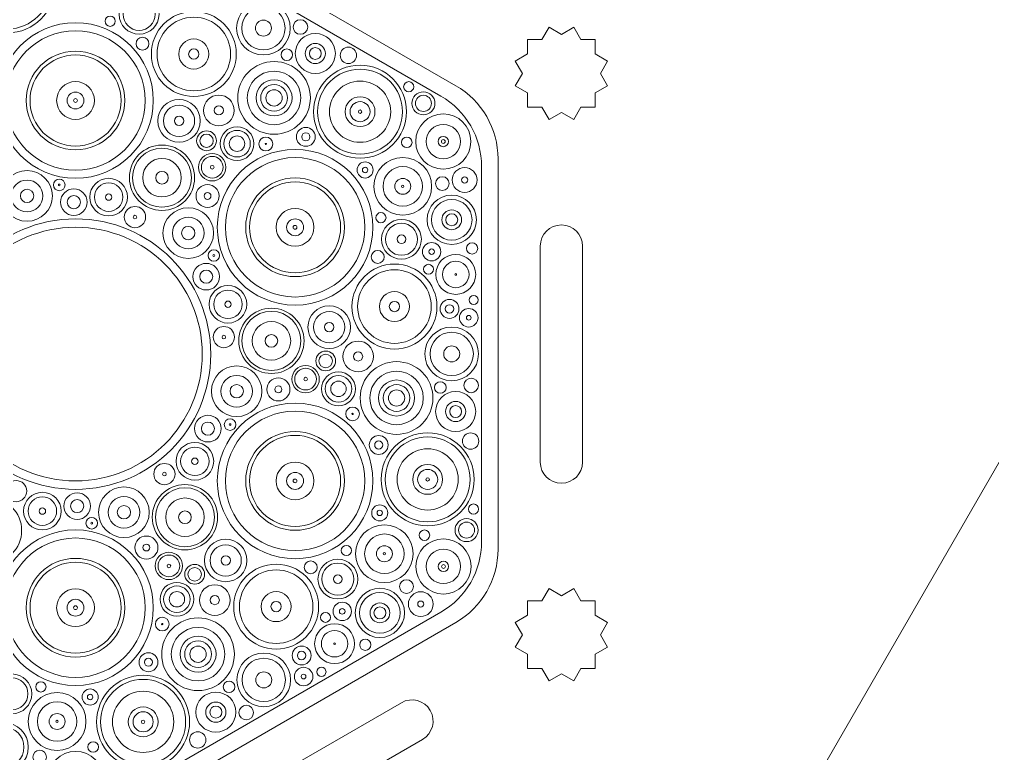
# Model space of a CAD drawing. Header units: millimetres. Extents: x -13 to 887, y 0 to 600.
# Drawn here: x 391.4 to 477.8, y 139.9 to 205 of the extents above; entities that cross this region are included whole.
import ezdxf

# ---------------------------------------------------------------- set-up
doc = ezdxf.new("R2010")
doc.units = ezdxf.units.MM
for name, color, linetype, lineweight, true_color in [('Cut_First', 1, 'Continuous', 20, 0xff0000), ('Cut_Second', 1, 'Continuous', 20, 0xff0000), ('Vector Engrave', 5, 'Continuous', 0, 0x0000ff)]:
    doc.layers.add(name, color=color, linetype=linetype, lineweight=lineweight, true_color=true_color)

msp = doc.modelspace()

# ---------------------------------------------------------------- linework, layer by layer
at = {"layer": 'Cut_First'}
for p, q in [((430.125, 199.121), (400.125, 216.442)), ((433.875, 157.985), (433.875, 192.626)), ((400.125, 134.169), (430.125, 151.49))]:
    msp.add_line(p, q, dxfattribs=at)
msp.add_circle((396.375, 175.305), 11.25, dxfattribs=at)
for centre, start, end in [((426.375, 192.626), 0, 60), ((426.375, 157.985), 300, 0)]:
    msp.add_arc(centre, 7.5, start, end, dxfattribs=at)
at = {"layer": 'Cut_Second'}
for p, q in [((512.559, 225), (411.43, 49.84)), ((438.402, 204.302), (437.768, 203.204)), ((439.5, 203.668), (438.402, 204.302)), ((440.598, 204.302), (439.5, 203.668)), ((441.232, 203.204), (440.598, 204.302)), ((437.768, 203.204), (436.5, 203.204)), ((436.5, 203.204), (436.5, 201.936)), ((442.5, 203.204), (441.232, 203.204)), ((442.5, 201.936), (442.5, 203.204)), ((436.5, 201.936), (435.402, 201.302)), ((435.402, 201.302), (436.036, 200.204)), ((443.598, 201.302), (442.5, 201.936)), ((442.964, 200.204), (443.598, 201.302)), ((436.036, 200.204), (435.402, 199.105)), ((443.598, 199.105), (442.964, 200.204)), ((435.402, 199.105), (436.5, 198.471)), ((442.5, 198.471), (443.598, 199.105)), ((436.5, 198.471), (436.5, 197.204)), ((442.5, 197.204), (442.5, 198.471)), ((436.5, 197.204), (437.768, 197.204)), ((437.768, 197.204), (438.402, 196.105)), ((440.598, 196.105), (441.232, 197.204)), ((441.232, 197.204), (442.5, 197.204)), ((438.402, 196.105), (439.5, 196.739)), ((439.5, 196.739), (440.598, 196.105)), ((437.625, 165.721), (437.625, 184.889)), ((441.375, 184.889), (441.375, 165.721)), ((438.402, 154.505), (437.768, 153.407)), ((439.5, 153.871), (438.402, 154.505)), ((440.598, 154.505), (439.5, 153.871)), ((441.232, 153.407), (440.598, 154.505)), ((437.768, 153.407), (436.5, 153.407)), ((436.5, 153.407), (436.5, 152.139)), ((442.5, 153.407), (441.232, 153.407)), ((442.5, 152.139), (442.5, 153.407)), ((436.5, 152.139), (435.402, 151.505)), ((443.598, 151.505), (442.5, 152.139)), ((435.402, 151.505), (436.036, 150.407)), ((442.964, 150.407), (443.598, 151.505)), ((436.036, 150.407), (435.402, 149.309)), ((443.598, 149.309), (442.964, 150.407)), ((435.402, 149.309), (436.5, 148.675)), ((436.5, 148.675), (436.5, 147.407)), ((442.5, 148.675), (443.598, 149.309)), ((442.5, 147.407), (442.5, 148.675)), ((436.5, 147.407), (437.768, 147.407)), ((437.768, 147.407), (438.402, 146.309)), ((438.402, 146.309), (439.5, 146.943)), ((439.5, 146.943), (440.598, 146.309)), ((440.598, 146.309), (441.232, 147.407)), ((441.232, 147.407), (442.5, 147.407)), ((408.7, 134.79), (425.3, 144.374)), ((427.175, 141.126), (410.575, 131.542))]:
    msp.add_line(p, q, dxfattribs=at)
for centre, start, end in [((439.5, 184.889), 0, 180), ((439.5, 165.721), 180, 0), ((426.238, 142.75), 300, 120)]:
    msp.add_arc(centre, 1.875, start, end, dxfattribs=at)
at = {"layer": 'Vector Engrave'}
for p, q in [((399.979, 214.84), (428.811, 198.194)), ((432.415, 191.951), (432.415, 158.659)), ((428.811, 152.417), (399.979, 135.771))]:
    msp.add_line(p, q, dxfattribs=at)
for centre, radius in [((390.375, 207.93), 4.125), ((390.375, 207.93), 3.769), ((402.019, 205.451), 1.766), ((402.019, 205.451), 1.421), ((413.054, 204.226), 2.379), ((406.875, 201.93), 3.769), ((413.054, 204.226), 1.922), ((396.375, 197.805), 6.903), ((399.446, 204.835), 0.453), ((406.875, 201.93), 3.267), ((413.054, 204.226), 0.709), ((416.34, 204.326), 0.645), ((396.375, 197.805), 6.185), ((402.321, 202.846), 0.573), ((406.875, 201.93), 1.332), ((417.657, 201.976), 1.778), ((396.375, 197.805), 4.379), ((406.875, 201.93), 0.458), ((415.128, 201.866), 0.514), ((417.657, 201.976), 0.894), ((417.657, 201.976), 0.528), ((420.593, 201.813), 0.726), ((396.375, 197.805), 4.039), ((413.995, 198.036), 3.226), ((413.995, 198.036), 2.375), ((421.629, 196.814), 4.125), ((421.629, 196.814), 3.769), ((413.995, 198.036), 1.598), ((421.629, 196.814), 2.717), ((396.375, 197.805), 1.677), ((413.995, 198.036), 1.186), ((413.995, 198.036), 0.722), ((425.946, 199.027), 0.45), ((396.375, 197.805), 0.75), ((396.375, 197.805), 0.168), ((405.563, 196.002), 1.889), ((409.097, 196.924), 1.36), ((421.629, 196.814), 1.325), ((427.253, 197.553), 1.022), ((427.253, 197.553), 0.713), ((405.563, 196.002), 1.386), ((409.097, 196.924), 0.404), ((421.629, 196.814), 0.89), ((421.629, 196.814), 0.15), ((405.563, 196.002), 0.416), ((429.017, 194.165), 2.449), ((410.711, 193.975), 1.5), ((416.815, 194.579), 0.837), ((429.017, 194.165), 1.525), ((408.004, 194.232), 0.878), ((408.004, 194.232), 0.597), ((410.711, 193.975), 1.179), ((410.711, 193.975), 0.685), ((413.268, 193.948), 0.614), ((416.815, 194.579), 0.36), ((425.779, 194.091), 0.467), ((429.017, 194.165), 0.461), ((429.017, 194.165), 0.169), ((404.051, 190.953), 2.897), ((404.051, 190.953), 2.617), ((415.861, 186.555), 6.903), ((413.268, 193.948), 0.0555), ((404.051, 190.953), 1.708), ((408.51, 191.882), 1.215), ((408.51, 191.882), 0.964), ((415.861, 186.555), 6.185), ((425.42, 190.189), 2.561), ((408.51, 191.882), 0.161), ((422.077, 191.642), 0.714), ((422.077, 191.642), 0.241), ((425.42, 190.189), 1.752), ((430.908, 190.754), 1.101), ((392.075, 189.34), 2.246), ((399.315, 189.235), 1.669), ((404.051, 190.953), 0.562), ((415.861, 186.555), 4.379), ((425.42, 190.189), 0.707), ((428.931, 190.429), 0.609), ((430.908, 190.754), 0.274), ((392.075, 189.34), 1.406), ((394.936, 190.312), 0.513), ((394.936, 190.312), 0.0828), ((399.315, 189.235), 1.264), ((408.091, 189.336), 1.022), ((415.861, 186.555), 4.039), ((425.42, 190.189), 0.103), ((392.075, 189.34), 0.591), ((396.226, 188.789), 1.181), ((396.226, 188.789), 0.583), ((399.315, 189.235), 0.286), ((408.091, 189.336), 0.306), ((429.765, 187.222), 2.187), ((401.65, 187.462), 0.942), ((406.379, 186.046), 2.246), ((429.765, 187.222), 1.803), ((401.65, 187.462), 0.158), ((406.379, 186.046), 1.406), ((415.861, 186.555), 1.677), ((423.484, 187.41), 0.453), ((429.765, 187.222), 0.877), ((429.765, 187.222), 0.53), ((396.375, 175.305), 12), ((406.379, 186.046), 0.591), ((415.861, 186.555), 0.75), ((415.861, 186.555), 0.168), ((425.304, 185.49), 1.766), ((425.304, 185.49), 1.421), ((425.304, 185.49), 0.384), ((427.982, 184.391), 0.814), ((431.569, 184.685), 0.501), ((408.652, 184.055), 0.513), ((408.652, 184.055), 0.0828), ((423.199, 183.926), 0.573), ((427.982, 184.391), 0.247), ((430.123, 182.373), 1.77), ((407.978, 182.176), 1.181), ((424.683, 179.525), 3.769), ((427.704, 182.836), 0.436), ((430.123, 182.373), 1.177), ((407.978, 182.176), 0.583), ((424.683, 179.525), 3.267), ((430.123, 182.373), 0.0766), ((409.908, 179.724), 1.669), ((409.908, 179.724), 1.264), ((424.683, 179.525), 1.332), ((431.704, 180.114), 0.403), ((409.908, 179.724), 0.286), ((424.683, 179.525), 0.458), ((429.568, 179.314), 0.839), ((429.568, 179.314), 0.375), ((413.764, 176.482), 2.897), ((413.764, 176.482), 2.617), ((418.893, 177.697), 1.889), ((418.893, 177.697), 1.386), ((431.275, 178.531), 0.822), ((413.764, 176.482), 1.708), ((418.893, 177.697), 0.416), ((431.275, 178.531), 0.209), ((409.541, 176.815), 0.942), ((429.761, 175.321), 2.379), ((429.761, 175.321), 1.922), ((409.541, 176.815), 0.158), ((413.764, 176.482), 0.562), ((421.458, 175.097), 1.36), ((418.581, 174.698), 0.878), ((421.458, 175.097), 0.404), ((429.761, 175.321), 0.709), ((418.581, 174.698), 0.597), ((424.87, 171.411), 3.226), ((410.679, 172.012), 2.246), ((416.798, 173.085), 1.215), ((416.798, 173.085), 0.964), ((419.711, 172.225), 1.5), ((424.87, 171.411), 2.375), ((410.679, 172.012), 1.406), ((414.384, 172.174), 1.022), ((416.798, 173.085), 0.161), ((419.711, 172.225), 1.179), ((419.711, 172.225), 0.685), ((424.87, 171.411), 1.598), ((428.754, 172.345), 0.514), ((431.49, 172.526), 0.645), ((410.679, 172.012), 0.591), ((414.384, 172.174), 0.306), ((424.87, 171.411), 1.186), ((424.87, 171.411), 0.722), ((430.113, 170.21), 1.778), ((430.113, 170.21), 0.894), ((415.861, 164.055), 6.903), ((415.861, 164.055), 6.185), ((420.967, 169.997), 0.614), ((430.113, 170.21), 0.528), ((408.127, 168.692), 1.181), ((408.127, 168.692), 0.583), ((410.09, 169.048), 0.513), ((420.967, 169.997), 0.0555), ((410.09, 169.048), 0.0828), ((415.861, 164.055), 4.379), ((415.861, 164.055), 4.039), ((423.286, 167.241), 0.837), ((423.286, 167.241), 0.36), ((427.629, 164.189), 4.125), ((427.629, 164.189), 3.769), ((431.44, 167.586), 0.726), ((406.969, 165.795), 1.669), ((406.969, 165.795), 1.264), ((427.629, 164.189), 2.717), ((406.969, 165.795), 0.286), ((404.266, 164.658), 0.942), ((415.861, 164.055), 1.677), ((427.629, 164.189), 1.325), ((427.629, 164.189), 0.89), ((391.1, 163.148), 0.942), ((404.266, 164.658), 0.158), ((415.861, 164.055), 0.75), ((415.861, 164.055), 0.168), ((427.629, 164.189), 0.15), ((400.675, 161.271), 2.246), ((406.088, 160.834), 2.897), ((406.088, 160.834), 2.617), ((388.699, 159.658), 2.897), ((393.435, 161.376), 1.669), ((393.435, 161.376), 1.264), ((396.524, 161.821), 1.181), ((396.524, 161.821), 0.583), ((400.675, 161.271), 1.406), ((406.088, 160.834), 1.708), ((393.435, 161.376), 0.286), ((400.675, 161.271), 0.591), ((423.374, 161.216), 0.714), ((431.704, 161.557), 0.45), ((397.814, 160.299), 0.513), ((406.088, 160.834), 0.562), ((423.374, 161.216), 0.241), ((431.081, 159.688), 1.022), ((397.814, 160.299), 0.0828), ((423.787, 157.594), 2.561), ((431.081, 159.688), 0.713), ((396.375, 152.805), 6.903), ((396.375, 152.805), 6.185), ((402.668, 158.143), 1.022), ((423.787, 157.594), 1.752), ((429.029, 156.466), 2.449), ((427.346, 159.233), 0.467), ((402.668, 158.143), 0.306), ((409.705, 157), 1.889), ((409.705, 157), 1.386), ((420.413, 157.881), 0.453), ((423.787, 157.594), 0.707), ((396.375, 152.805), 4.379), ((404.663, 156.508), 1.215), ((404.663, 156.508), 0.964), ((409.705, 157), 0.416), ((423.787, 157.594), 0.103), ((429.029, 156.466), 1.525), ((396.375, 152.805), 4.039), ((404.663, 156.508), 0.161), ((406.952, 155.77), 0.878), ((406.952, 155.77), 0.597), ((414.183, 152.9), 3.769), ((417.253, 156.385), 0.573), ((419.66, 155.344), 1.766), ((419.66, 155.344), 1.421), ((429.029, 156.466), 0.461), ((429.029, 156.466), 0.169), ((414.183, 152.9), 3.267), ((419.66, 155.344), 0.384), ((405.375, 153.555), 1.5), ((405.375, 153.555), 1.179), ((408.737, 153.478), 1.36), ((425.75, 154.673), 0.609), ((396.375, 152.805), 1.677), ((405.375, 153.555), 0.685), ((408.737, 153.478), 0.404), ((414.183, 152.9), 1.332), ((423.39, 152.347), 2.187), ((423.39, 152.347), 1.803), ((427.02, 153.124), 1.101), ((396.375, 152.805), 0.75), ((396.375, 152.805), 0.168), ((414.183, 152.9), 0.458), ((420.047, 152.476), 0.814), ((423.39, 152.347), 0.877), ((423.39, 152.347), 0.53), ((427.02, 153.124), 0.274), ((418.561, 151.939), 0.436), ((420.047, 152.476), 0.247), ((404.074, 151.354), 0.614), ((404.074, 151.354), 0.0555), ((407.25, 148.68), 3.226), ((419.37, 149.612), 1.77), ((407.25, 148.68), 2.375), ((407.25, 148.68), 1.598), ((419.37, 149.612), 1.177), ((407.25, 148.68), 1.186), ((419.37, 149.612), 0.0766), ((422.096, 149.516), 0.501), ((402.847, 147.967), 0.837), ((407.25, 148.68), 0.722), ((413.082, 146.4), 2.379), ((416.443, 148.564), 0.839), ((416.443, 148.564), 0.375), ((402.847, 147.967), 0.36), ((413.082, 146.4), 1.922), ((390.731, 145.16), 1.766), ((413.082, 146.4), 0.709), ((416.618, 146.694), 0.822), ((416.618, 146.694), 0.209), ((418.204, 147.114), 0.403), ((390.731, 145.16), 1.421), ((393.304, 145.776), 0.453), ((402.375, 142.68), 4.125), ((402.375, 142.68), 3.769), ((410, 145.784), 0.514), ((394.742, 142.71), 2.561), ((397.673, 144.879), 0.714), ((397.673, 144.879), 0.241), ((402.375, 142.68), 2.717), ((408.831, 143.54), 1.778), ((394.742, 142.71), 1.752), ((408.831, 143.54), 0.894), ((394.742, 142.71), 0.707), ((402.375, 142.68), 1.325), ((402.375, 142.68), 0.89), ((408.831, 143.54), 0.528), ((411.525, 143.505), 0.645), ((390, 140.43), 2.187), ((394.742, 142.71), 0.103), ((402.375, 142.68), 0.15), ((390, 140.43), 1.803), ((407.222, 141.078), 0.726), ((397.942, 140.447), 0.467), ((393.194, 139.55), 0.609), ((396.387, 137.607), 2.449)]:
    msp.add_circle(centre, radius, dxfattribs=at)
for centre, start, end in [((425.207, 191.951), 0, 60), ((425.207, 158.659), 300, 0)]:
    msp.add_arc(centre, 7.208, start, end, dxfattribs=at)

doc.saveas('drawing.dxf')
